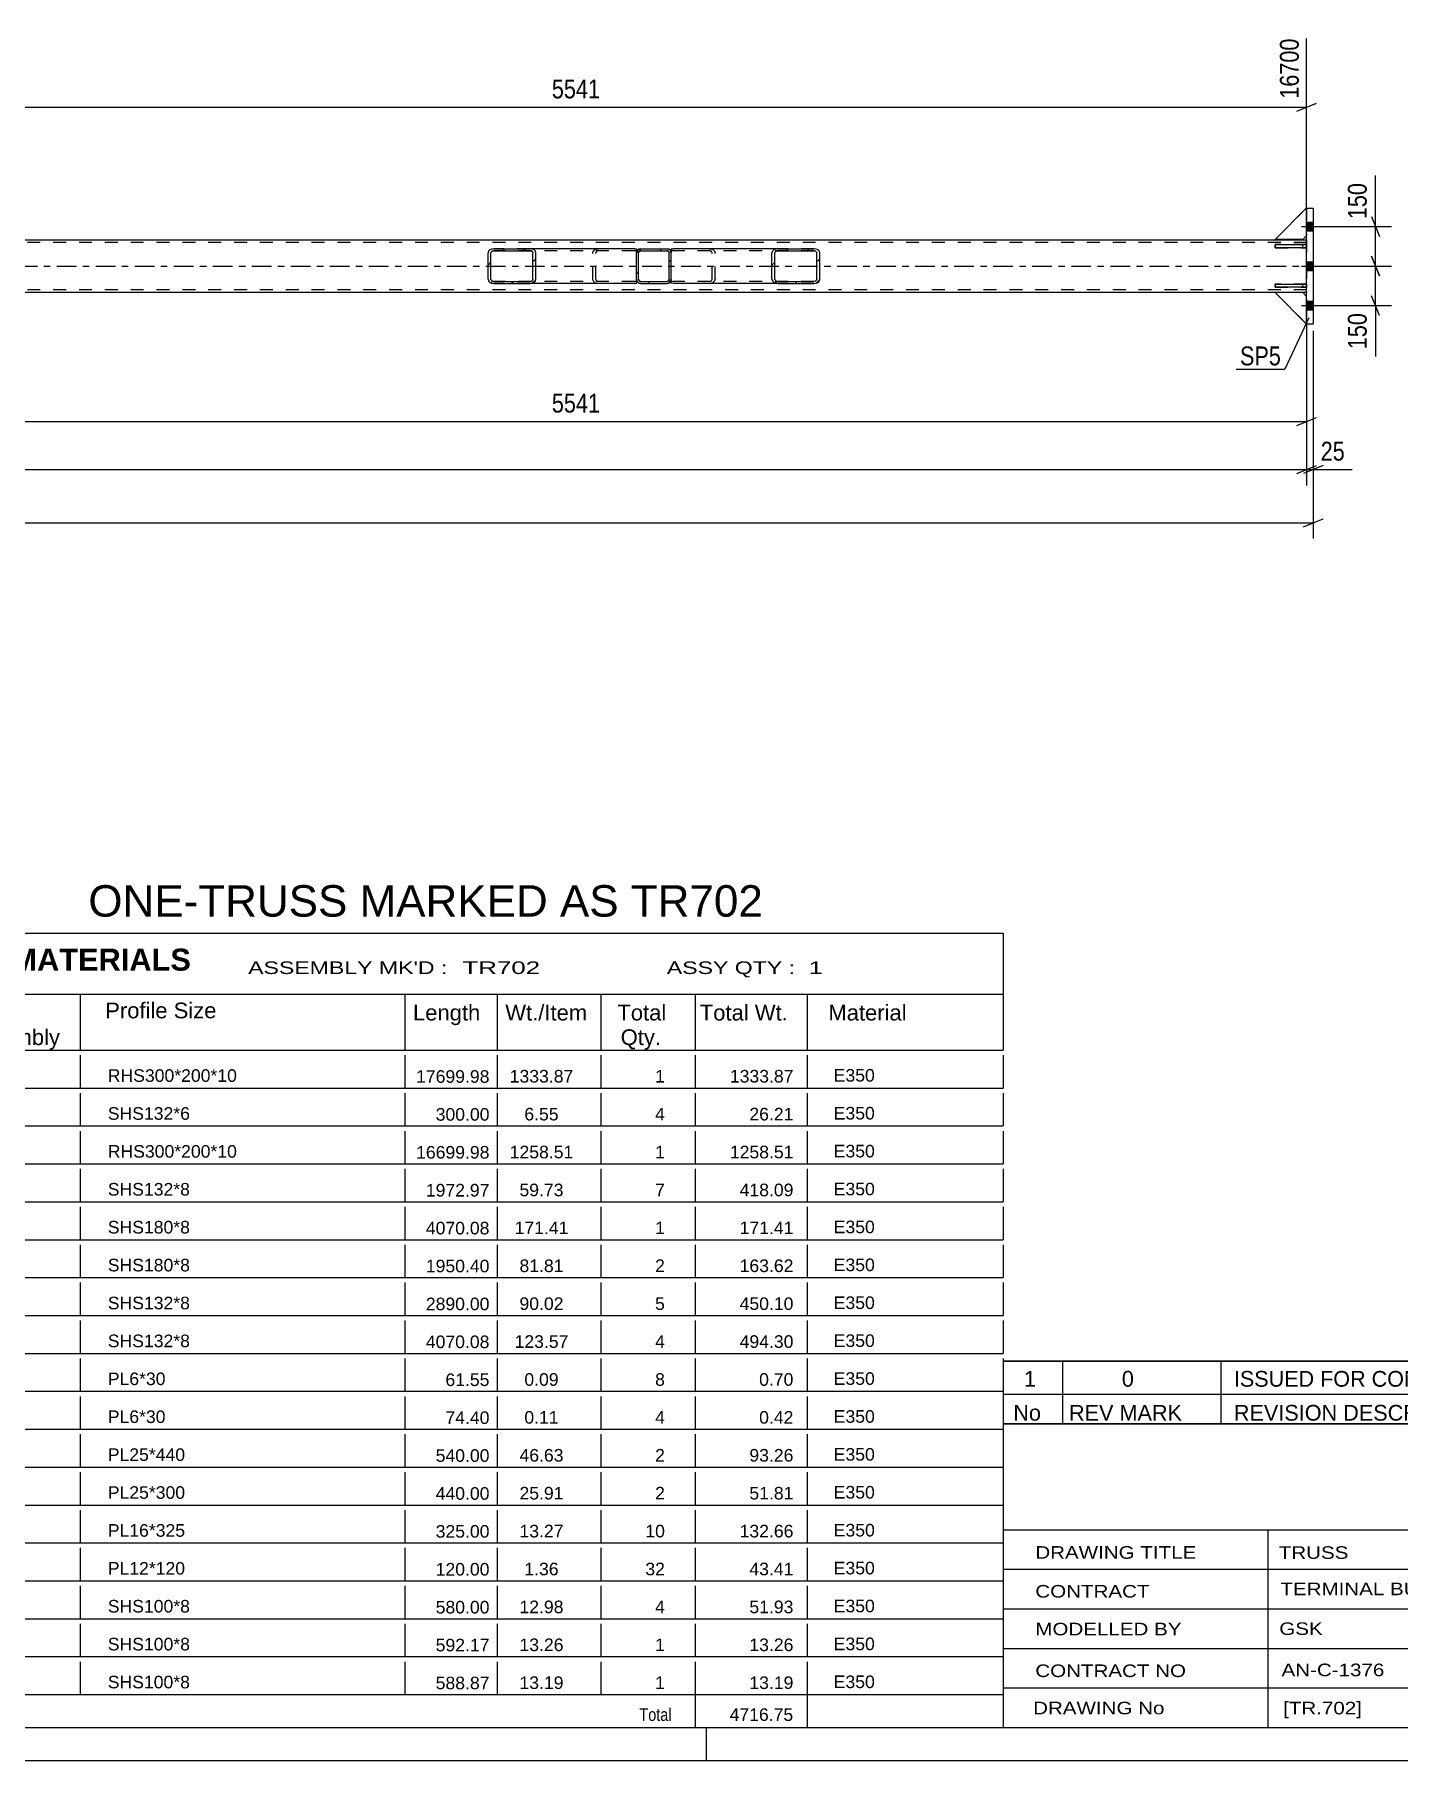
# Model space of a CAD drawing. Header units: millimetres. Extents: x -55 to 786, y -436 to 158.
# Drawn here: x 473.6 to 680.5, y -435.6 to -173.8 of the extents above; entities that cross this region are included whole.
import ezdxf

# ---------------------------------------------------------------- set-up
doc = ezdxf.new("R2010")
doc.units = ezdxf.units.MM
doc.linetypes.add('DXK_LINE_DOT2', pattern=[3.9198, 1.9599, -1.9599])
doc.linetypes.add('DXK_LINE_DOT3', pattern=[5.9187, 2.979, -0.9799, 0.9799, -0.9799])
doc.styles.add('Arial', font='ARIAL.TTF', dxfattribs={"height": 0.2})
doc.styles.add('Arial Bold', font='ARIALBD.TTF', dxfattribs={"height": 0.2})
doc.styles.add('Arial Narrow', font='ARIALN.TTF', dxfattribs={"height": 0.2})

# ---------------------------------------------------------------- blocks, each defined once
blk = doc.blocks.new('Unknown-761543994-16888')
at = {"color": 7, "linetype": 'Continuous'}
for p, q in [((448.5, -310.14), (620.5, -310.14)), ((448.5, -321.39), (448.5, -310.14)), ((620.5, -310.14), (620.5, -321.39)), ((448.5, -319.39), (620.5, -319.39)), ((462, -319.39), (462, -327.89)), ((480.5, -319.39), (480.5, -327.89)), ((529.78, -319.39), (529.78, -327.89)), ((543.78, -319.39), (543.78, -327.89)), ((559.5, -319.39), (559.5, -327.89)), ((573.78, -319.39), (573.78, -327.89)), ((590.78, -319.39), (590.78, -327.89)), ((448.5, -321.39), (448.5, -326.39)), ((620.5, -321.39), (620.5, -327.89)), ((448.5, -326.39), (448.5, -327.89)), ((448.5, -327.89), (620.5, -327.89)), ((448.5, -328.66), (448.5, -333.64)), ((462, -328.66), (462, -333.64)), ((480.5, -328.66), (480.5, -333.64)), ((529.78, -328.66), (529.78, -333.64)), ((543.78, -328.66), (543.78, -333.64)), ((559.5, -328.66), (559.5, -333.64)), ((573.78, -328.66), (573.78, -333.64)), ((590.78, -328.66), (590.78, -333.64)), ((620.5, -328.66), (620.5, -333.64)), ((448.5, -333.64), (620.5, -333.64)), ((448.5, -334.41), (448.5, -339.39)), ((462, -334.41), (462, -339.39)), ((480.5, -334.41), (480.5, -339.39)), ((529.78, -334.41), (529.78, -339.39)), ((543.78, -334.41), (543.78, -339.39)), ((559.5, -334.41), (559.5, -339.39)), ((573.78, -334.41), (573.78, -339.39)), ((590.78, -334.41), (590.78, -339.39)), ((620.5, -334.41), (620.5, -339.39)), ((448.5, -339.39), (620.5, -339.39)), ((448.5, -340.16), (448.5, -345.14)), ((462, -340.16), (462, -345.14)), ((480.5, -340.16), (480.5, -345.14)), ((529.78, -340.16), (529.78, -345.14)), ((543.78, -340.16), (543.78, -345.14)), ((559.5, -340.16), (559.5, -345.14)), ((573.78, -340.16), (573.78, -345.14)), ((590.78, -340.16), (590.78, -345.14)), ((620.5, -340.16), (620.5, -345.14)), ((448.5, -345.14), (620.5, -345.14)), ((448.5, -345.91), (448.5, -350.89)), ((462, -345.91), (462, -350.89)), ((480.5, -345.91), (480.5, -350.89)), ((529.78, -345.91), (529.78, -350.89)), ((543.78, -345.91), (543.78, -350.89)), ((559.5, -345.91), (559.5, -350.89)), ((573.78, -345.91), (573.78, -350.89)), ((590.78, -345.91), (590.78, -350.89)), ((620.5, -345.91), (620.5, -350.89)), ((448.5, -350.89), (620.5, -350.89)), ((448.5, -351.66), (448.5, -356.64)), ((462, -351.66), (462, -356.64)), ((480.5, -351.66), (480.5, -356.64)), ((529.78, -351.66), (529.78, -356.64)), ((543.78, -351.66), (543.78, -356.64)), ((559.5, -351.66), (559.5, -356.64)), ((573.78, -351.66), (573.78, -356.64)), ((590.78, -351.66), (590.78, -356.64)), ((620.5, -351.66), (620.5, -356.64)), ((448.5, -356.64), (620.5, -356.64)), ((448.5, -357.41), (448.5, -362.39)), ((462, -357.41), (462, -362.39)), ((480.5, -357.41), (480.5, -362.39)), ((529.78, -357.41), (529.78, -362.39)), ((543.78, -357.41), (543.78, -362.39)), ((559.5, -357.41), (559.5, -362.39)), ((573.78, -357.41), (573.78, -362.39)), ((590.78, -357.41), (590.78, -362.39)), ((620.5, -357.41), (620.5, -362.39)), ((448.5, -362.39), (620.5, -362.39)), ((448.5, -363.16), (448.5, -368.14)), ((462, -363.16), (462, -368.14)), ((480.5, -363.16), (480.5, -368.14)), ((529.78, -363.16), (529.78, -368.14)), ((543.78, -363.16), (543.78, -368.14)), ((559.5, -363.16), (559.5, -368.14)), ((573.78, -363.16), (573.78, -368.14)), ((590.78, -363.16), (590.78, -368.14)), ((620.5, -363.16), (620.5, -368.14)), ((448.5, -368.14), (620.5, -368.14)), ((448.5, -368.91), (448.5, -373.89)), ((462, -368.91), (462, -373.89)), ((480.5, -368.91), (480.5, -373.89)), ((529.78, -368.91), (529.78, -373.89)), ((543.78, -368.91), (543.78, -373.89)), ((559.5, -368.91), (559.5, -373.89)), ((573.78, -368.91), (573.78, -373.89)), ((590.78, -368.91), (590.78, -373.89)), ((620.5, -368.91), (620.5, -373.89)), ((448.5, -373.89), (620.5, -373.89)), ((448.5, -374.66), (448.5, -379.64)), ((462, -374.66), (462, -379.64)), ((480.5, -374.66), (480.5, -379.64)), ((529.78, -374.66), (529.78, -379.64)), ((543.78, -374.66), (543.78, -379.64)), ((559.5, -374.66), (559.5, -379.64)), ((573.78, -374.66), (573.78, -379.64)), ((590.78, -374.66), (590.78, -379.64)), ((620.5, -374.66), (620.5, -379.64)), ((448.5, -379.64), (620.5, -379.64)), ((448.5, -380.41), (448.5, -385.39)), ((462, -380.41), (462, -385.39)), ((480.5, -380.41), (480.5, -385.39)), ((529.78, -380.41), (529.78, -385.39)), ((543.78, -380.41), (543.78, -385.39)), ((559.5, -380.41), (559.5, -385.39)), ((573.78, -380.41), (573.78, -385.39)), ((590.78, -380.41), (590.78, -385.39)), ((620.5, -380.41), (620.5, -385.39)), ((448.5, -385.39), (620.5, -385.39)), ((448.5, -386.16), (448.5, -391.14)), ((462, -386.16), (462, -391.14)), ((480.5, -386.16), (480.5, -391.14)), ((529.78, -386.16), (529.78, -391.14)), ((543.78, -386.16), (543.78, -391.14)), ((559.5, -386.16), (559.5, -391.14)), ((573.78, -386.16), (573.78, -391.14)), ((590.78, -386.16), (590.78, -391.14)), ((620.5, -386.16), (620.5, -391.14)), ((448.5, -391.14), (620.5, -391.14)), ((448.5, -391.91), (448.5, -396.89)), ((462, -391.91), (462, -396.89)), ((480.5, -391.91), (480.5, -396.89)), ((529.78, -391.91), (529.78, -396.89)), ((543.78, -391.91), (543.78, -396.89)), ((559.5, -391.91), (559.5, -396.89)), ((573.78, -391.91), (573.78, -396.89)), ((590.78, -391.91), (590.78, -396.89)), ((620.5, -391.91), (620.5, -396.89)), ((448.5, -396.89), (620.5, -396.89)), ((448.5, -397.66), (448.5, -402.64)), ((462, -397.66), (462, -402.64)), ((480.5, -397.66), (480.5, -402.64)), ((529.78, -397.66), (529.78, -402.64)), ((543.78, -397.66), (543.78, -402.64)), ((559.5, -397.66), (559.5, -402.64)), ((573.78, -397.66), (573.78, -402.64)), ((590.78, -397.66), (590.78, -402.64)), ((620.5, -397.66), (620.5, -402.64)), ((448.5, -402.64), (620.5, -402.64)), ((448.5, -403.41), (448.5, -408.39)), ((462, -403.41), (462, -408.39)), ((480.5, -403.41), (480.5, -408.39)), ((529.78, -403.41), (529.78, -408.39)), ((543.78, -403.41), (543.78, -408.39)), ((559.5, -403.41), (559.5, -408.39)), ((573.78, -403.41), (573.78, -408.39)), ((590.78, -403.41), (590.78, -408.39)), ((620.5, -403.41), (620.5, -408.39)), ((448.5, -408.39), (620.5, -408.39)), ((448.5, -409.16), (448.5, -414.14)), ((462, -409.16), (462, -414.14)), ((480.5, -409.16), (480.5, -414.14)), ((529.78, -409.16), (529.78, -414.14)), ((543.78, -409.16), (543.78, -414.14)), ((559.5, -409.16), (559.5, -414.14)), ((573.78, -409.16), (573.78, -414.14)), ((590.78, -409.16), (590.78, -414.14)), ((620.5, -409.16), (620.5, -414.14)), ((448.5, -414.14), (620.5, -414.14)), ((448.5, -414.91), (448.5, -419.89)), ((462, -414.91), (462, -419.89)), ((480.5, -414.91), (480.5, -419.89)), ((529.78, -414.91), (529.78, -419.89)), ((543.78, -414.91), (543.78, -419.89)), ((559.5, -414.91), (559.5, -419.89)), ((573.78, -414.91), (573.78, -419.89)), ((590.78, -414.91), (590.78, -419.89)), ((620.5, -414.91), (620.5, -419.89)), ((448.5, -419.89), (620.5, -419.89)), ((448.5, -420.66), (448.5, -425.64)), ((462, -420.66), (462, -425.64)), ((480.5, -420.66), (480.5, -425.64)), ((529.78, -420.66), (529.78, -425.64)), ((543.78, -420.66), (543.78, -425.64)), ((559.5, -420.66), (559.5, -425.64)), ((573.78, -420.66), (573.78, -425.64)), ((590.78, -420.66), (590.78, -425.64)), ((620.5, -420.66), (620.5, -425.64)), ((448.5, -425.64), (620.5, -425.64)), ((448.5, -425.64), (620.5, -425.64)), ((448.5, -425.64), (448.5, -430.64)), ((573.78, -425.64), (573.78, -430.64)), ((590.78, -425.64), (590.78, -430.64)), ((620.5, -425.64), (620.5, -430.64)), ((448.5, -430.64), (620.5, -430.64))]:
    blk.add_line(p, q, dxfattribs=at)
at = {"color": 7}
for s, height, style, p in [('BILL OF MATERIALS', 3.3405, 'Arial Bold', (450.66, -315.83)), ('Profile Size', 2.3877, 'Arial', (484.32, -323.06)), ('Mark', 2.388, 'Arial', (450.34, -326.89))]:
    blk.add_text(s, height=height, dxfattribs=dict(at, style=style)).set_placement(p)
at = {"color": 7, "linetype": 'Continuous', "style": 'Arial Narrow'}
for s, height, width, p in [("ASSEMBLY MK'D :", 1.9089, 1.6, (506, -316.34)), ('TR702', 1.909, 1.794707, (538.5, -316.34)), ('ASSY QTY :', 1.909, 1.6, (569.5, -316.34)), ('1', 1.91, 1.794707, (591, -316.34))]:
    blk.add_text(s, height=height, dxfattribs=dict(at, width=width)).set_placement(p)
at = {"color": 7, "linetype": 'Continuous'}
for s, height, style, p in [('Item', 2.388, 'Arial', (450.25, -323.39)), ('Qty./', 2.388, 'Arial', (463, -323.39)), ('Length', 2.388, 'Arial', (531, -323.39)), ('Wt./Item', 2.388, 'Arial', (545, -323.39)), ('Total', 2.388, 'Arial', (562, -323.39)), ('Total Wt.', 2.388, 'Arial', (574.5, -323.39)), ('Material', 2.388, 'Arial', (594, -323.39)), ('Assembly', 2.388, 'Arial', (463, -327.12)), ('Qty.', 2.388, 'Arial', (562.5, -327.12)), ('TR702', 1.91, 'Arial', (451, -332.8)), ('1', 1.91, 'Arial', (465.81, -332.8)), ('RHS300*200*10', 1.9102, 'Arial', (484.71, -332.7)), ('17699.98', 1.91, 'Arial', (531.47, -332.84)), ('1333.87', 1.91, 'Arial', (545.67, -332.8)), ('1', 1.91, 'Arial', (567.72, -332.8)), ('1333.87', 1.91, 'Arial', (579.06, -332.8)), ('E350', 1.91, 'Arial', (594.81, -332.66)), ('BC130', 1.91, 'Arial', (451, -338.55)), ('4', 1.91, 'Arial', (465.81, -338.55)), ('SHS132*6', 1.91, 'Arial', (484.71, -338.45)), ('300.00', 1.91, 'Arial', (534.44, -338.59)), ('6.55', 1.91, 'Arial', (547.89, -338.55)), ('4', 1.91, 'Arial', (567.72, -338.55)), ('26.21', 1.91, 'Arial', (582.02, -338.55)), ('E350', 1.91, 'Arial', (594.81, -338.41)), ('BC409', 1.91, 'Arial', (451, -344.3)), ('1', 1.91, 'Arial', (465.81, -344.3)), ('RHS300*200*10', 1.9102, 'Arial', (484.71, -344.2)), ('16699.98', 1.91, 'Arial', (531.47, -344.34)), ('1258.51', 1.91, 'Arial', (545.67, -344.3)), ('1', 1.91, 'Arial', (567.72, -344.3)), ('1258.51', 1.91, 'Arial', (579.06, -344.3)), ('E350', 1.91, 'Arial', (594.81, -344.16)), ('M1049', 1.91, 'Arial', (451, -350.05)), ('7', 1.91, 'Arial', (465.81, -350.05)), ('SHS132*8', 1.91, 'Arial', (484.71, -349.95)), ('1972.97', 1.91, 'Arial', (532.95, -350.09)), ('59.73', 1.91, 'Arial', (547.15, -350.05)), ('7', 1.91, 'Arial', (567.72, -350.05)), ('418.09', 1.91, 'Arial', (580.54, -350.05)), ('E350', 1.91, 'Arial', (594.81, -349.91)), ('M1050', 1.91, 'Arial', (451, -355.8)), ('1', 1.91, 'Arial', (465.81, -355.8)), ('SHS180*8', 1.91, 'Arial', (484.71, -355.7)), ('4070.08', 1.91, 'Arial', (532.95, -355.84)), ('171.41', 1.91, 'Arial', (546.41, -355.8)), ('1', 1.91, 'Arial', (567.72, -355.8)), ('171.41', 1.91, 'Arial', (580.54, -355.8)), ('E350', 1.91, 'Arial', (594.81, -355.66)), ('M1054', 1.91, 'Arial', (451, -361.55)), ('2', 1.91, 'Arial', (465.81, -361.55)), ('SHS180*8', 1.91, 'Arial', (484.71, -361.45)), ('1950.40', 1.91, 'Arial', (532.95, -361.59)), ('81.81', 1.91, 'Arial', (547.15, -361.55)), ('2', 1.91, 'Arial', (567.72, -361.55)), ('163.62', 1.91, 'Arial', (580.54, -361.55)), ('E350', 1.91, 'Arial', (594.81, -361.41)), ('M1304', 1.91, 'Arial', (451, -367.3)), ('5', 1.91, 'Arial', (465.81, -367.3)), ('SHS132*8', 1.91, 'Arial', (484.71, -367.2)), ('2890.00', 1.91, 'Arial', (532.95, -367.34)), ('90.02', 1.91, 'Arial', (547.15, -367.3)), ('5', 1.91, 'Arial', (567.72, -367.3)), ('450.10', 1.91, 'Arial', (580.54, -367.3)), ('E350', 1.91, 'Arial', (594.81, -367.16)), ('M1305', 1.91, 'Arial', (451, -373.05)), ('4', 1.91, 'Arial', (465.81, -373.05)), ('SHS132*8', 1.91, 'Arial', (484.71, -372.95)), ('4070.08', 1.91, 'Arial', (532.95, -373.09)), ('123.57', 1.91, 'Arial', (546.41, -373.05)), ('4', 1.91, 'Arial', (567.72, -373.05)), ('494.30', 1.91, 'Arial', (580.54, -373.05)), ('E350', 1.91, 'Arial', (594.81, -372.91)), ('PL536', 1.91, 'Arial', (451, -378.8)), ('8', 1.91, 'Arial', (465.81, -378.8)), ('PL6*30', 1.91, 'Arial', (484.71, -378.7)), ('61.55', 1.91, 'Arial', (535.92, -378.84)), ('0.09', 1.91, 'Arial', (547.89, -378.8)), ('8', 1.91, 'Arial', (567.72, -378.8)), ('0.70', 1.91, 'Arial', (583.5, -378.8)), ('E350', 1.91, 'Arial', (594.81, -378.66)), ('PL539', 1.91, 'Arial', (451, -384.55)), ('4', 1.91, 'Arial', (465.81, -384.55)), ('PL6*30', 1.91, 'Arial', (484.71, -384.45)), ('74.40', 1.91, 'Arial', (535.92, -384.59)), ('0.11', 1.91, 'Arial', (547.89, -384.55)), ('4', 1.91, 'Arial', (567.72, -384.55)), ('0.42', 1.91, 'Arial', (583.5, -384.55)), ('E350', 1.91, 'Arial', (594.81, -384.41)), ('SP5', 1.91, 'Arial', (451, -390.3)), ('2', 1.91, 'Arial', (465.81, -390.3)), ('PL25*440', 1.91, 'Arial', (484.71, -390.2)), ('540.00', 1.91, 'Arial', (534.44, -390.34)), ('46.63', 1.91, 'Arial', (547.15, -390.3)), ('2', 1.91, 'Arial', (567.72, -390.3)), ('93.26', 1.91, 'Arial', (582.02, -390.3)), ('E350', 1.91, 'Arial', (594.81, -390.16)), ('SP6', 1.91, 'Arial', (451, -396.05)), ('2', 1.91, 'Arial', (465.81, -396.05)), ('PL25*300', 1.91, 'Arial', (484.71, -395.95)), ('440.00', 1.91, 'Arial', (534.44, -396.09)), ('25.91', 1.91, 'Arial', (547.15, -396.05)), ('2', 1.91, 'Arial', (567.72, -396.05)), ('51.81', 1.91, 'Arial', (582.02, -396.05)), ('E350', 1.91, 'Arial', (594.81, -395.91)), ('SP19', 1.91, 'Arial', (451, -401.8)), ('10', 1.91, 'Arial', (465.81, -401.8)), ('PL16*325', 1.91, 'Arial', (484.71, -401.7)), ('325.00', 1.91, 'Arial', (534.44, -401.84)), ('13.27', 1.91, 'Arial', (547.15, -401.8)), ('10', 1.91, 'Arial', (566.24, -401.8)), ('132.66', 1.91, 'Arial', (580.54, -401.8)), ('E350', 1.91, 'Arial', (594.81, -401.66)), ('ST5', 1.91, 'Arial', (451, -407.55)), ('32', 1.91, 'Arial', (465.81, -407.55)), ('PL12*120', 1.91, 'Arial', (484.71, -407.45)), ('120.00', 1.91, 'Arial', (534.44, -407.59)), ('1.36', 1.91, 'Arial', (547.89, -407.55)), ('32', 1.91, 'Arial', (566.24, -407.55)), ('43.41', 1.91, 'Arial', (582.02, -407.55)), ('E350', 1.91, 'Arial', (594.81, -407.41)), ('TC353', 1.91, 'Arial', (451, -413.3)), ('4', 1.91, 'Arial', (465.81, -413.3)), ('SHS100*8', 1.91, 'Arial', (484.71, -413.2)), ('580.00', 1.91, 'Arial', (534.44, -413.34)), ('12.98', 1.91, 'Arial', (547.15, -413.3)), ('4', 1.91, 'Arial', (567.72, -413.3)), ('51.93', 1.91, 'Arial', (582.02, -413.3)), ('E350', 1.91, 'Arial', (594.81, -413.16)), ('TC495', 1.91, 'Arial', (451, -419.05)), ('1', 1.91, 'Arial', (465.81, -419.05)), ('SHS100*8', 1.91, 'Arial', (484.71, -418.95)), ('592.17', 1.91, 'Arial', (534.44, -419.09)), ('13.26', 1.91, 'Arial', (547.15, -419.05)), ('1', 1.91, 'Arial', (567.72, -419.05)), ('13.26', 1.91, 'Arial', (582.02, -419.05)), ('E350', 1.91, 'Arial', (594.81, -418.91)), ('TC541', 1.91, 'Arial', (451, -424.8)), ('1', 1.91, 'Arial', (465.81, -424.8)), ('SHS100*8', 1.91, 'Arial', (484.71, -424.7)), ('588.87', 1.91, 'Arial', (534.44, -424.84)), ('13.19', 1.91, 'Arial', (547.15, -424.8)), ('1', 1.91, 'Arial', (567.72, -424.8)), ('13.19', 1.91, 'Arial', (582.02, -424.8)), ('E350', 1.91, 'Arial', (594.81, -424.66)), ('Total', 1.909, 'Arial Narrow', (565.34, -429.64)), ('4716.75', 1.91, 'Arial', (579.02, -429.64))]:
    blk.add_text(s, height=height, dxfattribs=dict(at, style=style)).set_placement(p)
blk = doc.blocks.new('Unknown-761543994-1163')
at = {"color": 5, "linetype": 'Continuous'}
for p, q in [((-50.5, -430.64), (780.5, -430.64)), ((575.5, -435.64), (575.5, -430.64)), ((-55.5, -435.64), (785.5, -435.64))]:
    blk.add_line(p, q, dxfattribs=at)
blk = doc.blocks.new('Unknown-761543994-16889')
at = {"color": 2, "linetype": 'Continuous'}
blk.add_line((474.5, -310.14), (592, -310.14), dxfattribs=at)
at = {"color": 7, "style": 'Arial'}
blk.add_text('ONE-TRUSS MARKED AS TR702', height=4.7754, dxfattribs=at).set_placement((481.76, -307.64))
blk = doc.blocks.new('Unknown-761543994-16890')
at = {"color": 7, "linetype": 'Continuous'}
for p, q in [((620.5, -384.59), (620.5, -430.64)), ((620.5, -384.59), (780.5, -384.59)), ((780.5, -384.64), (780.5, -430.64)), ((620.5, -400.64), (780.5, -400.64)), ((660.64, -400.64), (660.64, -430.64)), ((620.5, -406.64), (780.5, -406.64)), ((762.5, -430.59), (762.5, -406.59)), ((620.5, -412.64), (780.5, -412.64)), ((704.64, -412.64), (704.64, -430.64)), ((620.5, -418.64), (780.5, -418.64)), ((620.5, -424.64), (762.5, -424.64)), ((620.5, -430.64), (780.5, -430.64))]:
    blk.add_line(p, q, dxfattribs=at)
at = {"color": 7, "style": 'Arial Narrow'}
for s, height, width, p in [('DRAWING TITLE', 1.9089, 1.425378, (625.39, -405.04)), ('TRUSS', 1.909, 1.425378, (662.31, -405.06)), ('CONTRACT', 1.909, 1.425378, (625.39, -410.93)), ('TERMINAL BUILDING', 1.9089, 1.425378, (662.56, -410.57)), ('MODELLED BY', 1.9089, 1.425378, (625.39, -416.66)), ('GSK', 1.909, 1.425378, (662.39, -416.6)), ('ISSUED', 1.909, 1.425378, (705.44, -417)), ('03.07.2026', 1.909, 1.425378, (722.2, -417.12)), ('CONTRACT NO', 1.9089, 1.425378, (625.39, -422.99)), ('AN-C-1376', 1.909, 1.425378, (662.73, -422.86)), ('SCALE', 1.909, 1.425378, (705.44, -422.99)), ('A1', 6.204, 1.25, (766.74, -428.44)), ('DRAWING No', 1.909, 1.425378, (625.06, -428.64)), ('[TR.702]', 1.909, 1.425378, (662.97, -428.65)), ('1', 3.34, 1.5, (742.42, -429.96)), ('REVISION No.', 1.9089, 1.425378, (705.44, -429.87))]:
    blk.add_text(s, height=height, dxfattribs=dict(at, width=width)).set_placement(p)
at = {"color": 7, "linetype": 'Continuous', "style": 'Arial Narrow'}
for s, height, width, p in [('PH #', 2.1, 1.42538, (767.9, -411.09)), ('112', 2.1, 1.42538, (768.69, -416.99)), ('NTS', 1.909, 1.425378, (722.5, -422.59))]:
    blk.add_text(s, height=height, dxfattribs=dict(at, width=width)).set_placement(p)
blk = doc.blocks.new('Unknown-761543994-16891')
at = {"color": 7, "linetype": 'Continuous'}
for p, q in [((620.5, -375.09), (780.5, -375.09)), ((780.5, -375.09), (620.5, -375.09)), ((620.5, -375.09), (620.5, -380.09)), ((629.5, -375.09), (629.5, -380.09)), ((653.5, -375.09), (653.5, -380.09)), ((750.5, -375.09), (750.5, -380.09)), ((780.5, -375.09), (780.5, -380.09)), ((620.5, -380.09), (780.5, -380.09)), ((620.5, -380.09), (620.5, -384.59)), ((620.5, -380.09), (780.5, -380.09)), ((629.5, -380.09), (629.5, -384.59)), ((653.5, -380.09), (653.5, -384.59)), ((750.5, -380.09), (750.5, -384.59)), ((780.5, -380.09), (780.5, -384.59)), ((780.5, -384.59), (620.5, -384.59))]:
    blk.add_line(p, q, dxfattribs=at)
at = {"color": 7, "linetype": 'Continuous', "style": 'Arial Narrow'}
for s, height, width, p in [('1', 2.39, 1.196471, (623.66, -378.94)), ('0', 2.39, 1.196471, (638.51, -378.94)), ('ISSUED FOR CONSTRUCTION', 2.3861, 1.196471, (655.5, -378.94)), ('03.07.2026', 2.386, 1.196471, (756.5, -378.94)), ('No', 2.386, 1.2, (622.05, -384.09)), ('REV MARK', 2.386, 1.2, (630.5, -384.09)), ('REVISION DESCRIPTION', 2.3861, 1.2, (655.5, -384.09)), ('REV. DATE', 2.386, 1.2, (755.79, -384.09))]:
    blk.add_text(s, height=height, dxfattribs=dict(at, width=width)).set_placement(p)
blk = doc.blocks.new('Part-761543994-2675 - 2646')
at = {"color": 7, "linetype": 'DXK_LINE_DOT2'}
for p, q in [((666.54, -205.68), (661.74, -205.68)), ((661.74, -205.68), (661.74, -206.16)), ((661.74, -206.16), (666.54, -206.16)), ((665.94, -206.16), (665.94, -205.68)), ((666.54, -206.16), (666.54, -205.68))]:
    blk.add_line(p, q, dxfattribs=at)
blk = doc.blocks.new('Part-761543994-2672 - 2646')
at = {"color": 2, "linetype": 'Continuous'}
for p, q in [((661.74, -212.16), (661.74, -211.68)), ((661.74, -211.68), (666.54, -211.68)), ((666.54, -211.68), (666.54, -212.16)), ((666.54, -212.16), (661.74, -212.16))]:
    blk.add_line(p, q, dxfattribs=at)
at = {"color": 7, "linetype": 'DXK_LINE_DOT2'}
blk.add_line((665.94, -212.16), (665.94, -211.68), dxfattribs=at)
blk = doc.blocks.new('Part-761543994-2664 - 2646')
at = {"color": 2, "linetype": 'Continuous'}
for p, q in [((44.9, -204.95), (666.54, -204.95)), ((661.74, -212.95), (44.9, -212.95)), ((666.54, -212.95), (665.94, -212.95))]:
    blk.add_line(p, q, dxfattribs=at)
at = {"color": 7, "linetype": 'DXK_LINE_DOT2'}
for p, q in [((666.54, -205.35), (44.9, -205.35)), ((666.54, -204.95), (666.54, -212.95)), ((666.54, -212.55), (44.9, -212.55)), ((665.94, -212.95), (661.74, -212.95))]:
    blk.add_line(p, q, dxfattribs=at)
at = {"color": 7, "linetype": 'DXK_LINE_DOT3'}
blk.add_line((44.9, -208.95), (666.54, -208.95), dxfattribs=at)
blk = doc.blocks.new('Part-761543994-2681 - 2646')
at = {"color": 2, "linetype": 'Continuous'}
for p, q in [((661.74, -204.92), (666.54, -200.12)), ((666.54, -200.12), (666.54, -200.15)), ((665.94, -204.92), (661.74, -204.92)), ((666.54, -204.32), (665.94, -204.92))]:
    blk.add_line(p, q, dxfattribs=at)
at = {"color": 7, "linetype": 'DXK_LINE_DOT2'}
for q in [(666.54, -200.15), (666.54, -204.32), (666.54, -204.32)]:
    blk.add_line((666.54, -204.32), q, dxfattribs=at)
blk = doc.blocks.new('Part-761543994-2673 - 2646')
at = {"color": 2, "linetype": 'Continuous'}
for p, q in [((661.74, -206.16), (661.74, -205.68)), ((661.74, -205.68), (666.54, -205.68)), ((666.54, -206.16), (661.74, -206.16)), ((666.54, -205.68), (666.54, -206.16))]:
    blk.add_line(p, q, dxfattribs=at)
at = {"color": 7, "linetype": 'DXK_LINE_DOT2'}
blk.add_line((665.94, -206.16), (665.94, -205.68), dxfattribs=at)
blk = doc.blocks.new('Part-761543994-2674 - 2646')
at = {"color": 7, "linetype": 'DXK_LINE_DOT2'}
for p, q in [((666.54, -211.68), (661.74, -211.68)), ((661.74, -211.68), (661.74, -212.16)), ((665.94, -212.16), (665.94, -211.68)), ((666.54, -212.16), (666.54, -211.68)), ((661.74, -212.16), (666.54, -212.16))]:
    blk.add_line(p, q, dxfattribs=at)
blk = doc.blocks.new('Part-761543994-2678 - 2646')
at = {"color": 7, "linetype": 'DXK_LINE_DOT2'}
for p, q in [((661.74, -204.92), (666.54, -200.12)), ((666.54, -200.12), (666.54, -204.32)), ((665.94, -204.92), (661.74, -204.92)), ((666.54, -204.32), (665.94, -204.92))]:
    blk.add_line(p, q, dxfattribs=at)
blk = doc.blocks.new('Part-761543994-2816 - 2646')
at = {"color": 2, "linetype": 'Continuous'}
for p, q in [((666.54, -217.75), (666.54, -200.15)), ((666.54, -200.15), (667.54, -200.15)), ((667.54, -200.15), (667.54, -217.75)), ((667.54, -217.75), (666.54, -217.75))]:
    blk.add_line(p, q, dxfattribs=at)
blk = doc.blocks.new('Part-761543994-2710 - 2646')
at = {"color": 7, "linetype": 'DXK_LINE_DOT2'}
for p, q in [((661.74, -204.92), (666.54, -200.12)), ((666.54, -200.12), (666.54, -204.32)), ((665.94, -204.92), (661.74, -204.92)), ((666.54, -204.32), (665.94, -204.92))]:
    blk.add_line(p, q, dxfattribs=at)
blk = doc.blocks.new('Part-761543994-2713 - 2646')
at = {"color": 7, "linetype": 'DXK_LINE_DOT2'}
for p, q in [((665.94, -212.95), (661.74, -212.95)), ((661.74, -212.95), (666.54, -217.75)), ((666.54, -213.55), (665.94, -212.95)), ((666.54, -217.75), (666.54, -213.55))]:
    blk.add_line(p, q, dxfattribs=at)
blk = doc.blocks.new('Part-761543994-2716 - 2646')
at = {"color": 2, "linetype": 'Continuous'}
for p, q in [((665.94, -212.95), (661.74, -212.95)), ((661.74, -212.95), (666.54, -217.75)), ((666.54, -213.55), (665.94, -212.95))]:
    blk.add_line(p, q, dxfattribs=at)
at = {"color": 7, "linetype": 'DXK_LINE_DOT2'}
for p, q in [((666.54, -213.55), (666.54, -213.55)), ((666.54, -213.55), (666.54, -213.55)), ((666.54, -217.75), (666.54, -213.55)), ((666.54, -217.75), (666.54, -217.75)), ((666.54, -217.75), (666.54, -217.75))]:
    blk.add_line(p, q, dxfattribs=at)
blk = doc.blocks.new('Part-761543994-2719 - 2646')
at = {"color": 7, "linetype": 'DXK_LINE_DOT2'}
for p, q in [((665.94, -212.95), (661.74, -212.95)), ((661.74, -212.95), (666.54, -217.75)), ((666.54, -213.55), (665.94, -212.95)), ((666.54, -217.75), (666.54, -213.55))]:
    blk.add_line(p, q, dxfattribs=at)
blk = doc.blocks.new('Part-761543994-2785 - 2646')
at = {"linetype": 'Continuous'}
h = blk.add_hatch(dxfattribs=at)
h.set_pattern_fill('', scale=0.7, style=0, pattern_type=0)
h.set_pattern_definition([(45, (549.0942, -211.5457), (-1.57154, 1.57154), [])])
h.paths.add_polyline_path([(548.76, -211.59), (549.09, -211.55), (549.38, -211.41), (549.57, -211.2), (549.64, -210.95), (549.64, -206.95), (549.57, -206.71), (549.38, -206.5), (549.09, -206.36), (548.76, -206.31), (543.27, -206.31), (542.93, -206.36), (542.65, -206.5), (542.46, -206.71), (542.39, -206.95), (542.39, -210.95), (542.46, -211.2), (542.65, -211.41), (542.93, -211.55), (543.27, -211.59)])
h.paths.add_polyline_path([(543.1, -211.25), (542.96, -211.18), (542.86, -211.08), (542.83, -210.95), (542.83, -206.95), (542.86, -206.83), (542.96, -206.73), (543.1, -206.66), (543.27, -206.63), (548.76, -206.63), (548.93, -206.66), (549.07, -206.73), (549.16, -206.83), (549.2, -206.95), (549.2, -210.95), (549.16, -211.08), (549.07, -211.18), (548.93, -211.25), (548.76, -211.27), (543.27, -211.27)])
at = {"color": 2, "linetype": 'Continuous'}
for p, q in [((542.46, -206.71), (542.39, -206.95)), ((542.83, -206.95), (542.86, -206.83)), ((543.27, -206.31), (542.93, -206.36)), ((543.1, -206.66), (543.27, -206.63)), ((543.27, -206.31), (548.76, -206.31)), ((543.27, -206.63), (548.76, -206.63)), ((564.64, -206.31), (548.76, -206.31)), ((549.09, -206.36), (548.76, -206.31)), ((548.76, -206.63), (548.93, -206.66)), ((549.16, -206.83), (549.2, -206.95)), ((549.64, -206.95), (549.57, -206.71)), ((564.64, -206.31), (564.9, -206.35)), ((564.9, -206.35), (564.9, -206.36)), ((564.9, -206.36), (564.9, -206.5)), ((564.9, -206.5), (564.9, -206.95)), ((542.39, -210.95), (542.39, -206.95)), ((542.83, -210.95), (542.83, -206.95)), ((549.2, -210.95), (549.2, -206.95)), ((549.64, -210.95), (549.64, -206.95)), ((542.39, -210.95), (542.46, -211.2)), ((542.86, -211.08), (542.83, -210.95)), ((542.93, -211.55), (543.27, -211.59)), ((543.27, -211.27), (543.1, -211.25)), ((543.27, -211.27), (548.76, -211.27)), ((543.27, -211.59), (548.76, -211.59)), ((548.93, -211.25), (548.76, -211.27)), ((548.76, -211.59), (549.09, -211.55)), ((564.64, -211.59), (548.76, -211.59)), ((549.2, -210.95), (549.16, -211.08)), ((549.57, -211.2), (549.64, -210.95)), ((564.64, -211.59), (564.9, -211.56)), ((564.9, -211.56), (564.9, -210.95))]:
    blk.add_line(p, q, dxfattribs=at)
at = {"color": 7, "linetype": 'DXK_LINE_DOT2'}
for p, q in [((548.76, -206.31), (543.27, -206.31)), ((564.64, -206.63), (543.27, -206.63)), ((558.27, -206.95), (558.34, -206.71)), ((558.75, -206.83), (558.71, -206.95)), ((558.82, -206.36), (559.15, -206.31)), ((559.15, -206.63), (558.98, -206.66)), ((564.81, -206.66), (564.64, -206.63)), ((564.9, -206.7), (564.81, -206.66)), ((564.9, -206.35), (564.9, -206.35)), ((564.9, -206.5), (564.9, -206.7)), ((564.9, -210.95), (564.9, -206.71)), ((558.27, -210.95), (558.27, -206.95)), ((558.71, -210.95), (558.71, -206.95)), ((564.64, -211.27), (543.27, -211.27)), ((548.76, -211.59), (543.27, -211.59)), ((558.34, -211.2), (558.27, -210.95)), ((558.71, -210.95), (558.75, -211.08)), ((559.15, -211.59), (558.82, -211.55)), ((558.98, -211.25), (559.15, -211.27)), ((564.64, -211.27), (564.81, -211.25)), ((564.81, -211.25), (564.9, -211.21))]:
    blk.add_line(p, q, dxfattribs=at)
at = {"color": 2, "linetype": 'Continuous'}
for centre, radius, start, end in [((543.13, -207.14), 0.802, 104.5547, 147.5896), ((543.2, -207.05), 0.401, 104.5547, 147.5896), ((548.83, -207.05), 0.401, 32.4104, 75.4453), ((548.89, -207.14), 0.802, 32.4104, 75.4453), ((543.13, -210.77), 0.802, 212.4104, 255.4453), ((543.2, -210.86), 0.401, 212.4104, 255.4453), ((548.83, -210.86), 0.401, 284.5547, 327.5896), ((548.89, -210.77), 0.802, 284.5547, 327.5896)]:
    blk.add_arc(centre, radius, start, end, dxfattribs=at)
at = {"color": 7, "linetype": 'DXK_LINE_DOT2'}
for centre, radius, start, end in [((559.02, -207.14), 0.802, 104.5547, 147.5896), ((559.09, -207.05), 0.401, 104.5547, 147.5896), ((559.02, -210.77), 0.802, 212.4104, 255.4453), ((559.09, -210.86), 0.401, 212.4104, 255.4453)]:
    blk.add_arc(centre, radius, start, end, dxfattribs=at)
blk = doc.blocks.new('Bolt-761543994-2743 - 2646')
at = {"linetype": 'Continuous'}
for points in [[(667.54, -203.61), (667.54, -202.29), (666.54, -202.29), (666.54, -203.61)], [(667.54, -203.61), (667.54, -202.29), (666.54, -202.29), (666.54, -203.61)], [(667.54, -203.61), (667.54, -202.29), (666.54, -202.29), (666.54, -203.61)], [(667.54, -203.61), (667.54, -202.29), (666.54, -202.29), (666.54, -203.61)], [(667.54, -209.61), (667.54, -208.29), (666.54, -208.29), (666.54, -209.61)], [(667.54, -209.61), (667.54, -208.29), (666.54, -208.29), (666.54, -209.61)], [(667.54, -215.61), (667.54, -214.29), (666.54, -214.29), (666.54, -215.61)], [(667.54, -215.61), (667.54, -214.29), (666.54, -214.29), (666.54, -215.61)], [(667.54, -215.61), (667.54, -214.29), (666.54, -214.29), (666.54, -215.61)], [(667.54, -215.61), (667.54, -214.29), (666.54, -214.29), (666.54, -215.61)]]:
    blk.add_hatch(color=1, dxfattribs=at).paths.add_polyline_path(points)
at = {"color": 1, "linetype": 'Continuous'}
for p, q in [((665.78, -202.95), (670.54, -202.95)), ((665.78, -202.95), (670.54, -202.95)), ((665.78, -202.95), (670.54, -202.95)), ((665.78, -202.95), (670.54, -202.95)), ((666.54, -202.29), (667.54, -202.29)), ((666.54, -202.29), (667.54, -202.29)), ((666.54, -202.29), (667.54, -202.29)), ((666.54, -202.29), (667.54, -202.29)), ((666.54, -203.61), (667.54, -203.61)), ((666.54, -203.61), (667.54, -203.61)), ((666.54, -203.61), (667.54, -203.61)), ((666.54, -203.61), (667.54, -203.61)), ((665.78, -208.95), (670.54, -208.95)), ((665.78, -208.95), (670.54, -208.95)), ((666.54, -208.29), (667.54, -208.29)), ((666.54, -208.29), (667.54, -208.29)), ((666.54, -209.61), (667.54, -209.61)), ((666.54, -209.61), (667.54, -209.61)), ((666.54, -214.29), (667.54, -214.29)), ((666.54, -214.29), (667.54, -214.29)), ((666.54, -214.29), (667.54, -214.29)), ((666.54, -214.29), (667.54, -214.29)), ((665.78, -214.95), (670.54, -214.95)), ((665.78, -214.95), (670.54, -214.95)), ((665.78, -214.95), (670.54, -214.95)), ((665.78, -214.95), (670.54, -214.95)), ((666.54, -215.61), (667.54, -215.61)), ((666.54, -215.61), (667.54, -215.61)), ((666.54, -215.61), (667.54, -215.61)), ((666.54, -215.61), (667.54, -215.61))]:
    blk.add_line(p, q, dxfattribs=at)
blk = doc.blocks.new('Part-761543994-2762 - 2646')
at = {"linetype": 'Continuous'}
h = blk.add_hatch(dxfattribs=at)
h.set_pattern_fill('', scale=0.7, style=0, pattern_type=0)
h.set_pattern_definition([(45, (592.1505, -211.5457), (-1.57154, 1.57154), [])])
h.paths.add_polyline_path([(591.81, -211.59), (592.15, -211.55), (592.44, -211.41), (592.63, -211.2), (592.69, -210.95), (592.69, -206.95), (592.63, -206.71), (592.44, -206.5), (592.15, -206.36), (591.81, -206.31), (586.32, -206.31), (585.99, -206.36), (585.7, -206.5), (585.51, -206.71), (585.44, -206.95), (585.44, -210.95), (585.51, -211.2), (585.7, -211.41), (585.99, -211.55), (586.32, -211.59)])
h.paths.add_polyline_path([(586.16, -211.25), (586.01, -211.18), (585.92, -211.08), (585.88, -210.95), (585.88, -206.95), (585.92, -206.83), (586.01, -206.73), (586.16, -206.66), (586.32, -206.63), (591.81, -206.63), (591.98, -206.66), (592.12, -206.73), (592.22, -206.83), (592.25, -206.95), (592.25, -210.95), (592.22, -211.08), (592.12, -211.18), (591.98, -211.25), (591.81, -211.27), (586.32, -211.27)])
at = {"color": 2, "linetype": 'Continuous'}
for p, q in [((570.18, -206.35), (570.44, -206.31)), ((570.18, -206.35), (570.18, -206.95)), ((586.32, -206.31), (570.44, -206.31)), ((585.51, -206.71), (585.44, -206.95)), ((585.88, -206.95), (585.92, -206.83)), ((586.32, -206.31), (585.99, -206.36)), ((586.16, -206.66), (586.32, -206.63)), ((586.32, -206.31), (591.81, -206.31)), ((586.32, -206.63), (591.81, -206.63)), ((592.15, -206.36), (591.81, -206.31)), ((591.81, -206.63), (591.98, -206.66)), ((592.22, -206.83), (592.25, -206.95)), ((592.69, -206.95), (592.63, -206.71)), ((585.44, -210.95), (585.44, -206.95)), ((585.88, -210.95), (585.88, -206.95)), ((592.25, -210.95), (592.25, -206.95)), ((592.69, -210.95), (592.69, -206.95)), ((570.18, -211.55), (570.18, -210.95)), ((570.18, -211.56), (570.18, -211.55)), ((570.44, -211.59), (570.18, -211.56)), ((586.32, -211.59), (570.44, -211.59)), ((585.44, -210.95), (585.51, -211.2)), ((585.92, -211.08), (585.88, -210.95)), ((585.99, -211.55), (586.32, -211.59)), ((586.32, -211.27), (586.16, -211.25)), ((586.32, -211.27), (591.81, -211.27)), ((586.32, -211.59), (591.81, -211.59)), ((591.98, -211.25), (591.81, -211.27)), ((591.81, -211.59), (592.15, -211.55)), ((592.25, -210.95), (592.22, -211.08)), ((592.63, -211.2), (592.69, -210.95))]:
    blk.add_line(p, q, dxfattribs=at)
at = {"color": 7, "linetype": 'DXK_LINE_DOT2'}
for p, q in [((570.18, -206.35), (570.18, -206.7)), ((570.27, -206.66), (570.18, -206.7)), ((570.44, -206.63), (570.27, -206.66)), ((591.81, -206.63), (570.44, -206.63)), ((575.93, -206.31), (576.27, -206.36)), ((576.1, -206.66), (575.93, -206.63)), ((576.37, -206.95), (576.33, -206.83)), ((576.74, -206.71), (576.81, -206.95)), ((591.81, -206.31), (586.32, -206.31)), ((570.18, -211.41), (570.18, -206.95)), ((576.37, -210.95), (576.37, -206.95)), ((576.81, -210.95), (576.81, -206.95)), ((570.18, -211.21), (570.27, -211.25)), ((570.27, -211.25), (570.44, -211.27)), ((591.81, -211.27), (570.44, -211.27)), ((575.93, -211.27), (576.1, -211.25)), ((576.27, -211.55), (575.93, -211.59)), ((576.33, -211.08), (576.37, -210.95)), ((576.81, -210.95), (576.74, -211.2)), ((591.81, -211.59), (586.32, -211.59))]:
    blk.add_line(p, q, dxfattribs=at)
for centre, radius, start, end in [((576, -207.05), 0.401, 32.4104, 75.4453), ((576.06, -207.14), 0.802, 32.4104, 75.4453), ((576, -210.86), 0.401, 284.5547, 327.5896), ((576.06, -210.77), 0.802, 284.5547, 327.5896)]:
    blk.add_arc(centre, radius, start, end, dxfattribs=at)
at = {"color": 2, "linetype": 'Continuous'}
for centre, radius, start, end in [((586.19, -207.14), 0.802, 104.5547, 147.5896), ((586.26, -207.05), 0.401, 104.5547, 147.5896), ((591.88, -207.05), 0.401, 32.4104, 75.4453), ((591.95, -207.14), 0.802, 32.4104, 75.4453), ((586.19, -210.77), 0.802, 212.4104, 255.4453), ((586.26, -210.86), 0.401, 212.4104, 255.4453), ((591.88, -210.86), 0.401, 284.5547, 327.5896), ((591.95, -210.77), 0.802, 284.5547, 327.5896)]:
    blk.add_arc(centre, radius, start, end, dxfattribs=at)
blk = doc.blocks.new('Part-761543994-2768 - 2646')
at = {"linetype": 'Continuous'}
h = blk.add_hatch(dxfattribs=at)
h.set_pattern_fill('', scale=0.7, style=0, pattern_type=0)
h.set_pattern_definition([(45, (569.7856, -211.5457), (-1.57154, 1.57154), [])])
h.paths.add_polyline_path([(569.54, -211.59), (569.79, -211.55), (569.99, -211.41), (570.13, -211.2), (570.18, -210.95), (570.18, -206.95), (570.13, -206.71), (569.99, -206.5), (569.79, -206.36), (569.54, -206.31), (565.54, -206.31), (565.3, -206.36), (565.09, -206.5), (564.95, -206.71), (564.9, -206.95), (564.9, -210.95), (564.95, -211.2), (565.09, -211.41), (565.3, -211.55), (565.54, -211.59)])
h.paths.add_polyline_path([(565.42, -211.25), (565.31, -211.18), (565.24, -211.08), (565.22, -210.95), (565.22, -206.95), (565.24, -206.83), (565.31, -206.73), (565.42, -206.66), (565.54, -206.63), (569.54, -206.63), (569.66, -206.66), (569.77, -206.73), (569.84, -206.83), (569.86, -206.95), (569.86, -210.95), (569.84, -211.08), (569.77, -211.18), (569.66, -211.25), (569.54, -211.27), (565.54, -211.27)])
at = {"color": 7, "linetype": 'DXK_LINE_DOT2'}
for p, q in [((564.9, -206.95), (564.95, -206.71)), ((565.24, -206.83), (565.22, -206.95)), ((565.3, -206.36), (565.54, -206.31)), ((565.54, -206.63), (565.42, -206.66)), ((565.54, -206.31), (569.54, -206.31)), ((565.54, -206.63), (569.54, -206.63)), ((569.54, -206.31), (569.79, -206.36)), ((569.66, -206.66), (569.54, -206.63)), ((569.86, -206.95), (569.84, -206.83)), ((570.13, -206.71), (570.18, -206.95)), ((564.9, -210.95), (564.9, -206.95)), ((565.22, -210.95), (565.22, -206.95)), ((569.86, -210.95), (569.86, -206.95)), ((570.18, -210.95), (570.18, -206.95)), ((564.95, -211.2), (564.9, -210.95)), ((565.22, -210.95), (565.24, -211.08)), ((565.54, -211.59), (565.3, -211.55)), ((565.42, -211.25), (565.54, -211.27)), ((565.54, -211.27), (569.54, -211.27)), ((565.54, -211.59), (569.54, -211.59)), ((569.54, -211.27), (569.66, -211.25)), ((569.79, -211.55), (569.54, -211.59)), ((569.84, -211.08), (569.86, -210.95)), ((570.18, -210.95), (570.13, -211.2))]:
    blk.add_line(p, q, dxfattribs=at)
at = {"color": 2, "linetype": 'Continuous'}
for p, q in [((564.95, -206.71), (564.9, -206.95)), ((565.22, -206.95), (565.24, -206.83)), ((565.54, -206.31), (565.3, -206.36)), ((565.42, -206.66), (565.54, -206.63)), ((565.54, -206.31), (569.54, -206.31)), ((565.54, -206.63), (569.54, -206.63)), ((569.79, -206.36), (569.54, -206.31)), ((569.54, -206.63), (569.66, -206.66)), ((569.84, -206.83), (569.86, -206.95)), ((570.18, -206.95), (570.13, -206.71)), ((564.9, -210.95), (564.9, -206.95)), ((565.22, -210.95), (565.22, -206.95)), ((569.86, -210.95), (569.86, -206.95)), ((570.18, -210.95), (570.18, -206.95)), ((564.9, -210.95), (564.95, -211.2)), ((565.24, -211.08), (565.22, -210.95)), ((565.3, -211.55), (565.54, -211.59)), ((565.54, -211.27), (565.42, -211.25)), ((565.54, -211.27), (569.54, -211.27)), ((565.54, -211.59), (569.54, -211.59)), ((569.66, -211.25), (569.54, -211.27)), ((569.54, -211.59), (569.79, -211.55)), ((569.86, -210.95), (569.84, -211.08)), ((570.13, -211.2), (570.18, -210.95))]:
    blk.add_line(p, q, dxfattribs=at)
at = {"color": 7, "linetype": 'DXK_LINE_DOT2'}
for centre, radius, start, end in [((565.54, -206.95), 0.64, 112.5, 157.5), ((565.54, -206.95), 0.32, 112.5, 157.5), ((569.54, -206.95), 0.32, 22.5, 67.5), ((569.54, -206.95), 0.64, 22.5, 67.5), ((565.54, -210.95), 0.64, 202.5, 247.5), ((565.54, -210.95), 0.32, 202.5, 247.5), ((569.54, -210.95), 0.32, 292.5, 337.5), ((569.54, -210.95), 0.64, 292.5, 337.5)]:
    blk.add_arc(centre, radius, start, end, dxfattribs=at)
at = {"color": 2, "linetype": 'Continuous'}
for centre, radius, start, end in [((565.54, -206.95), 0.64, 112.5, 157.5), ((565.54, -206.95), 0.32, 112.5, 157.5), ((569.54, -206.95), 0.32, 22.5, 67.5), ((569.54, -206.95), 0.64, 22.5, 67.5), ((565.54, -210.95), 0.64, 202.5, 247.5), ((565.54, -210.95), 0.32, 202.5, 247.5), ((569.54, -210.95), 0.32, 292.5, 337.5), ((569.54, -210.95), 0.64, 292.5, 337.5)]:
    blk.add_arc(centre, radius, start, end, dxfattribs=at)
blk = doc.blocks.new('StraightDimension-761543994-14821 - 2646')
at = {"color": 7, "linetype": 'Continuous'}
for p, q in [((667.54, -208.95), (679.4, -208.95)), ((676.4, -207.45), (677.6, -210.45)), ((677, -214.95), (677, -208.95)), ((677.6, -216.45), (676.4, -213.45)), ((668.54, -214.95), (679.4, -214.95))]:
    blk.add_line(p, q, dxfattribs=at)
at = {"color": 0}
blk.add_wipeout([(676.25, -215.48), (672.05, -215.48), (672.05, -222.16), (676.25, -222.16)], dxfattribs=at)
at = {"color": 7, "linetype": 'Continuous'}
blk.add_line((677, -214.95), (677, -222.69), dxfattribs=at)
blk.add_line((677, -214.95), (677, -222.69), dxfattribs=at)
at = {"color": 3, "style": 'Arial Narrow'}
blk.add_text('150', height=2.863, rotation=90.0002, dxfattribs=at).set_placement((675.65, -221.56))
blk = doc.blocks.new('StraightDimension-761543994-14769 - 2646')
at = {"color": 7, "linetype": 'Continuous'}
for p, q in [((666.54, -218.75), (666.54, -242.21)), ((667.54, -218.75), (667.54, -242.21)), ((665.04, -240.41), (668.04, -239.21)), ((669.04, -239.21), (666.04, -240.41)), ((666.54, -239.81), (667.54, -239.81))]:
    blk.add_line(p, q, dxfattribs=at)
at = {"color": 0}
blk.add_wipeout([(672.92, -239.06), (672.92, -234.86), (668.07, -234.86), (668.07, -239.06)], dxfattribs=at)
at = {"color": 7, "linetype": 'Continuous'}
blk.add_line((667.54, -239.81), (673.45, -239.81), dxfattribs=at)
blk.add_line((667.54, -239.81), (673.45, -239.81), dxfattribs=at)
at = {"color": 3, "style": 'Arial Narrow'}
blk.add_text('25', height=2.863, dxfattribs=at).set_placement((668.67, -238.46))
blk = doc.blocks.new('StraightDimension-761543994-14633 - 2646')
at = {"color": 7, "linetype": 'Continuous'}
for p, q in [((444.9, -197.88), (444.9, -174.42)), ((666.54, -203.92), (666.54, -174.42)), ((446.4, -184.26), (443.4, -185.46)), ((444.9, -184.86), (666.54, -184.86)), ((665.04, -185.46), (668.04, -184.26))]:
    blk.add_line(p, q, dxfattribs=at)
at = {"color": 0, "linetype": 'Continuous'}
blk.add_wipeout([(665.94, -173.82), (661.74, -173.82), (661.74, -184.16), (665.94, -184.16)], dxfattribs=at)
at = {"color": 0}
blk.add_wipeout([(559.98, -184.11), (559.98, -179.91), (551.46, -179.91), (551.46, -184.11)], dxfattribs=at)
at = {"color": 3, "linetype": 'Continuous', "style": 'Arial Narrow'}
blk.add_text('16700', height=2.863, rotation=90.0002, dxfattribs=at).set_placement((665.34, -183.56))
at = {"color": 3, "style": 'Arial Narrow'}
blk.add_text('5541', height=2.863, dxfattribs=at).set_placement((552.06, -183.51))
blk = doc.blocks.new('StraightDimension-761543994-14707 - 2646')
at = {"color": 7, "linetype": 'Continuous'}
for p, q in [((666.54, -213.95), (666.54, -234.92)), ((444.9, -220.87), (444.9, -234.92)), ((446.4, -231.92), (443.4, -233.12)), ((444.9, -232.52), (666.54, -232.52)), ((665.04, -233.12), (668.04, -231.92))]:
    blk.add_line(p, q, dxfattribs=at)
at = {"color": 0}
blk.add_wipeout([(559.98, -231.77), (559.98, -227.57), (551.46, -227.57), (551.46, -231.77)], dxfattribs=at)
at = {"color": 3, "style": 'Arial Narrow'}
blk.add_text('5541', height=2.863, dxfattribs=at).set_placement((552.06, -231.17))
blk = doc.blocks.new('StraightDimension-761543994-14770 - 2646')
at = {"color": 7, "linetype": 'Continuous'}
for p, q in [((666.54, -218.75), (666.54, -242.21)), ((-1, -239.81), (666.54, -239.81)), ((665.04, -240.41), (668.04, -239.21))]:
    blk.add_line(p, q, dxfattribs=at)
blk = doc.blocks.new('StraightDimension-761543994-14808 - 2646')
at = {"color": 7, "linetype": 'Continuous'}
for p, q in [((667.54, -218.75), (667.54, -250.29)), ((-1, -247.89), (667.54, -247.89)), ((666.04, -248.49), (669.04, -247.29))]:
    blk.add_line(p, q, dxfattribs=at)
blk = doc.blocks.new('StraightDimension-761543994-14820 - 2646')
at = {"color": 7, "linetype": 'Continuous'}
for p, q in [((676.4, -201.45), (677.6, -204.45)), ((668.54, -202.95), (679.4, -202.95)), ((677, -208.95), (677, -202.95)), ((667.54, -208.95), (679.4, -208.95)), ((677.6, -210.45), (676.4, -207.45))]:
    blk.add_line(p, q, dxfattribs=at)
at = {"color": 0}
blk.add_wipeout([(676.25, -195.75), (672.05, -195.75), (672.05, -202.43), (676.25, -202.43)], dxfattribs=at)
at = {"color": 7, "linetype": 'Continuous'}
blk.add_line((677, -202.95), (677, -195.22), dxfattribs=at)
blk.add_line((677, -202.95), (677, -195.22), dxfattribs=at)
at = {"color": 3, "style": 'Arial Narrow'}
blk.add_text('150', height=2.863, rotation=90.0002, dxfattribs=at).set_placement((675.65, -201.83))
blk = doc.blocks.new('Mark-761543994-2812 - 2646')
at = {"color": 0}
blk.add_wipeout([(662.64, -224.01), (662.64, -221.01), (656.43, -221.01), (656.43, -224.01)], dxfattribs=at)
blk.add_wipeout([(662.64, -224.01), (662.64, -221.01), (656.43, -221.01), (656.43, -224.01)], dxfattribs=at)
at = {"color": 30, "linetype": 'Continuous'}
for p in [(666.89, -216.8), (655.83, -224.61)]:
    blk.add_line(p, (663.24, -224.61), dxfattribs=at)
at = {"color": 3, "style": 'Arial Narrow'}
blk.add_text('SP5', height=2.863, dxfattribs=at).set_placement((656.43, -224.01))

msp = doc.modelspace()

# ---------------------------------------------------------------- block references
for name in ['Unknown-761543994-1163', 'Part-761543994-2681 - 2646', 'Part-761543994-2678 - 2646', 'Part-761543994-2710 - 2646', 'Part-761543994-2816 - 2646', 'Bolt-761543994-2743 - 2646', 'Part-761543994-2664 - 2646', 'Part-761543994-2785 - 2646', 'Part-761543994-2768 - 2646', 'Part-761543994-2762 - 2646', 'Part-761543994-2675 - 2646', 'Part-761543994-2673 - 2646', 'Part-761543994-2672 - 2646', 'Part-761543994-2674 - 2646', 'Part-761543994-2713 - 2646', 'Part-761543994-2716 - 2646', 'Part-761543994-2719 - 2646', 'Unknown-761543994-16889', 'Unknown-761543994-16888', 'Unknown-761543994-16891', 'Unknown-761543994-16890']:
    msp.add_blockref(name, (0, 0))

# ---------------------------------------------------------------- next in the draw order: block references
for name in ['StraightDimension-761543994-14633 - 2646', 'StraightDimension-761543994-14821 - 2646']:
    msp.add_blockref(name, (0, 0))

# ---------------------------------------------------------------- next in the draw order: block references
for name in ['StraightDimension-761543994-14820 - 2646', 'StraightDimension-761543994-14769 - 2646']:
    msp.add_blockref(name, (0, 0))

# ---------------------------------------------------------------- next in the draw order: block references
msp.add_blockref('StraightDimension-761543994-14707 - 2646', (0, 0))

# ---------------------------------------------------------------- next in the draw order: block references
msp.add_blockref('StraightDimension-761543994-14770 - 2646', (0, 0))

# ---------------------------------------------------------------- next in the draw order: block references
msp.add_blockref('StraightDimension-761543994-14808 - 2646', (0, 0))

# ---------------------------------------------------------------- next in the draw order: block references
msp.add_blockref('Mark-761543994-2812 - 2646', (0, 0))

doc.saveas('drawing.dxf')
